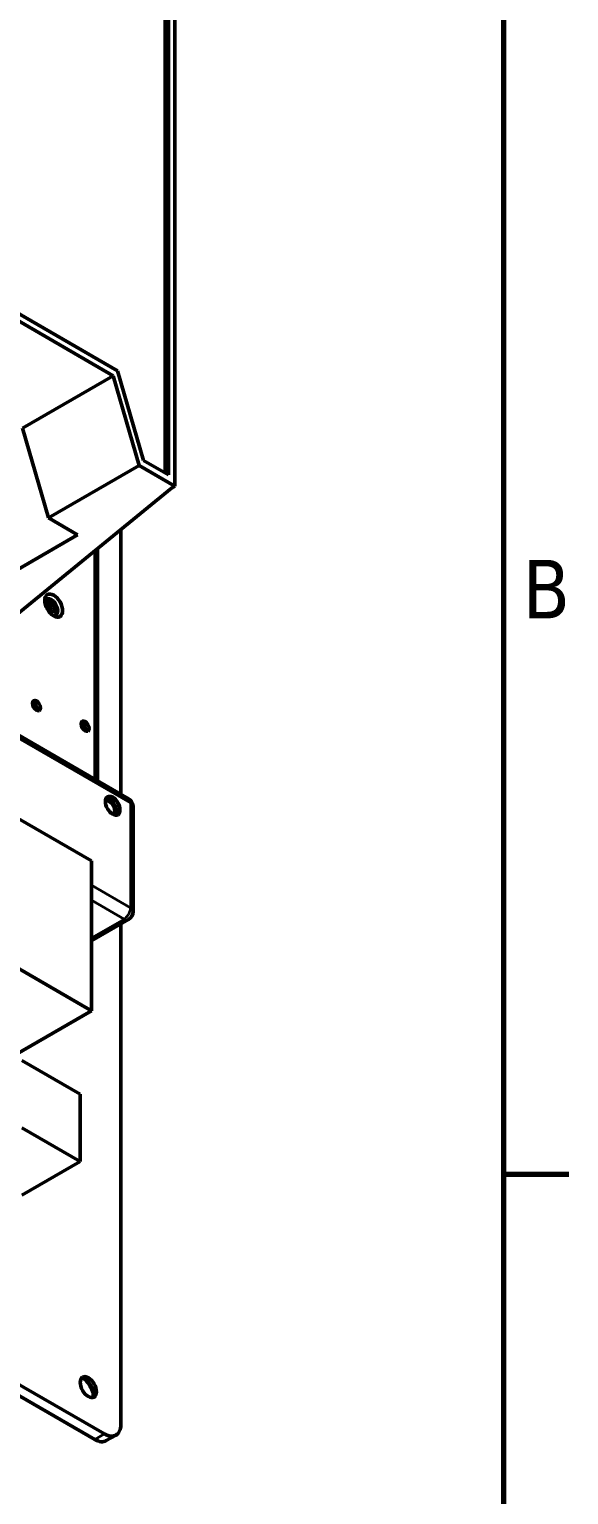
# Model space of a CAD drawing. Header units: millimetres. Extents: x 4735 to 8066, y 756 to 2595.
# Drawn here: x 6760 to 6877.5, y 2015 to 2334.5 of the extents above; entities that cross this region are included whole.
import ezdxf

# ---------------------------------------------------------------- set-up
doc = ezdxf.new("R2010")
doc.units = ezdxf.units.MM
doc.header["$LTSCALE"] = 1.8
for name, color, linetype, lineweight in [('경계(ISO)', 7, 'Continuous', 70), ('외형선(ISO)', 7, 'Continuous', 50), ('좁은 외형선(ISO)', 7, 'Continuous', 35)]:
    doc.layers.add(name, color=color, linetype=linetype, lineweight=lineweight)
doc.styles.add('주 텍스트 (ISO)', font='')
doc.styles.get('주 텍스트 (ISO)').set_extended_font_data('Tahoma')

# ---------------------------------------------------------------- blocks, each defined once
blk = doc.blocks.new('경계 Default Border')
at = {"layer": '경계(ISO)'}
blk.add_line((584, 280), (587.9, 280), dxfattribs=at)
at = {"layer": '경계(ISO)', "flags": 128}
blk.add_lwpolyline([(10, 10), (10, 410), (584, 410), (584, 10), (10, 10)], dxfattribs=at)
at = {"layer": '경계(ISO)', "insert": (585.15, 313.25), "char_height": 3.5, "attachment_point": 7, "style": '주 텍스트 (ISO)'}
blk.add_mtext('B', dxfattribs=at)

msp = doc.modelspace()

# ---------------------------------------------------------------- linework, layer by layer
at = {"layer": '외형선(ISO)'}
for p, q in [((6789.552, 2237.751), (6789.552, 2381.862)), ((6790.259, 2237.343), (6790.259, 2382.271)), ((6791.673, 2383.087), (6791.673, 2234.893)), ((6752.532, 2275.454), (6779.196, 2260.06)), ((6778.238, 2258.98), (6753.489, 2273.268)), ((6614.988, 2262.925), (6781.593, 2166.735)), ((6778.238, 2258.98), (6758.439, 2247.549)), ((6783.895, 2239.384), (6778.238, 2258.98)), ((6779.196, 2260.06), (6784.852, 2240.464)), ((6764.096, 2227.953), (6758.439, 2247.549)), ((6784.852, 2240.464), (6790.259, 2237.343)), ((6783.895, 2239.384), (6764.096, 2227.953)), ((6791.673, 2234.893), (6783.895, 2239.384)), ((6749.954, 2201.008), (6790.966, 2234.485)), ((6790.966, 2234.485), (6791.673, 2234.893)), ((6770.46, 2224.279), (6764.096, 2227.953)), ((6770.46, 2224.279), (6738.64, 2205.907)), ((6779.886, 2225.44), (6779.886, 2167.721)), ((6774.815, 2170.649), (6774.815, 2221.301)), ((6776.35, 2028.24), (6465.223, 2207.869)), ((6463.102, 2206.645), (6774.229, 2027.015)), ((6752.308, 2165.412), (6773.522, 2153.164)), ((6782.593, 2165.003), (6782.593, 2142.141)), ((6773.522, 2153.164), (6773.522, 2120.504)), ((6773.522, 2135.75), (6781.593, 2140.409)), ((6779.886, 2139.424), (6779.886, 2030.281)), ((6773.522, 2120.504), (6752.308, 2132.752)), ((6773.522, 2120.504), (6751.955, 2108.053)), ((6758.319, 2109.686), (6771.047, 2102.337)), ((6771.047, 2102.337), (6771.047, 2087.64)), ((6771.047, 2087.64), (6758.319, 2094.989)), ((6771.047, 2087.64), (6758.319, 2080.292)), ((6778.85, 2027.993), (6776.729, 2026.768))]:
    msp.add_line(p, q, dxfattribs=at)
for centre, start, end in [((6780.593, 2165.003), 0, 60), ((6780.593, 2142.141), 300, 0)]:
    msp.add_arc(centre, 2, start, end, dxfattribs=at)
for centre, major_axis in [((6765.263, 2208.849), (1.375, -2.382)), ((6764.556, 2208.441), (0.615, -1.065)), ((6761.501, 2187.049), (0.615, -1.065)), ((6772.107, 2182.558), (0.615, -1.065)), ((6778.118, 2165.207), (1.125, -1.949)), ((6772.815, 2038.446), (-1.25, 2.165))]:
    msp.add_ellipse(centre, major_axis=major_axis, ratio=0.5773503, dxfattribs=at)
for centre, major_axis, start_param, end_param in [((6764.732, 2208.543), (1, -1.732), 5.6711625, 10.0368007), ((6764.556, 2208.441), (1, -1.732), 0.0885038, 3.0530888), ((6763.848, 2208.033), (-0.615, 1.065), 3.7543402, 5.6704377), ((6760.794, 2186.641), (-0.615, 1.065), 3.7543402, 5.6704377), ((6771.4, 2182.15), (-0.615, 1.065), 3.7543402, 5.6704377), ((6777.411, 2164.799), (-0.811, 1.404), 3.0466036, 6.3781744), ((6777.411, 2164.799), (1.125, -1.949), 0.3196873, 2.8219054), ((6772.107, 2038.038), (-1.25, 2.165), 3.4283492, 5.9964288), ((6770.693, 2037.222), (-2.5, 4.33), 4.3815044, 5.0432736), ((6776.35, 2032.323), (2.5, -4.33), 5.4977871, 7.0685835), ((6774.229, 2031.098), (2.5, -4.33), 5.4977871, 6.2831853)]:
    msp.add_ellipse(centre, major_axis=major_axis, ratio=0.5773503, start_param=start_param, end_param=end_param, dxfattribs=at)
at = {"layer": '좁은 외형선(ISO)'}
for p, q in [((6614.988, 2262.248), (6782.007, 2165.82)), ((6774.229, 2170.987), (6774.229, 2220.823)), ((6782.007, 2165.82), (6782.007, 2142.958)), ((6782.007, 2142.958), (6773.522, 2147.857)), ((6773.522, 2144.591), (6780.593, 2140.508)), ((6780.593, 2140.508), (6773.522, 2136.426)), ((6776.35, 2028.24), (6774.229, 2027.015))]:
    msp.add_line(p, q, dxfattribs=at)
for centre, major_axis, start_param, end_param in [((6780.593, 2165.003), (1, 1.732), 5.4977871, 6.2831853), ((6780.593, 2165.003), (2, 0), 0, 0.7853982), ((6780.593, 2142.141), (-1, -1.732), 0.7853982, 2.3561945), ((6780.593, 2142.141), (2, 0), 0, 0.7853982), ((6780.593, 2142.141), (1, -1.732), 5.4977871, 6.2831853)]:
    msp.add_ellipse(centre, major_axis=major_axis, ratio=0.5773503, start_param=start_param, end_param=end_param, dxfattribs=at)

# ---------------------------------------------------------------- block references
at = {"xscale": 3.643913790000001, "yscale": 3.643913790000001, "zscale": 3.643913790000001}
msp.add_blockref('경계 Default Border', (4735.227, 1064.61), dxfattribs=at)

doc.saveas('drawing.dxf')
